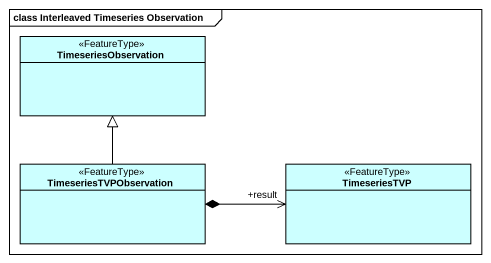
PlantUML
@startuml
mainframe class Interleaved Timeseries Observation
hide circle
hide empty members
class TimeseriesObservation <<FeatureType>> #CCFFFF
class TimeseriesTVPObservation <<FeatureType>> #CCFFFF
class TimeseriesTVP <<FeatureType>> #CCFFFF
TimeseriesTVPObservation -up-|> TimeseriesObservation
TimeseriesTVPObservation *-right-> "+result" TimeseriesTVP
@enduml
